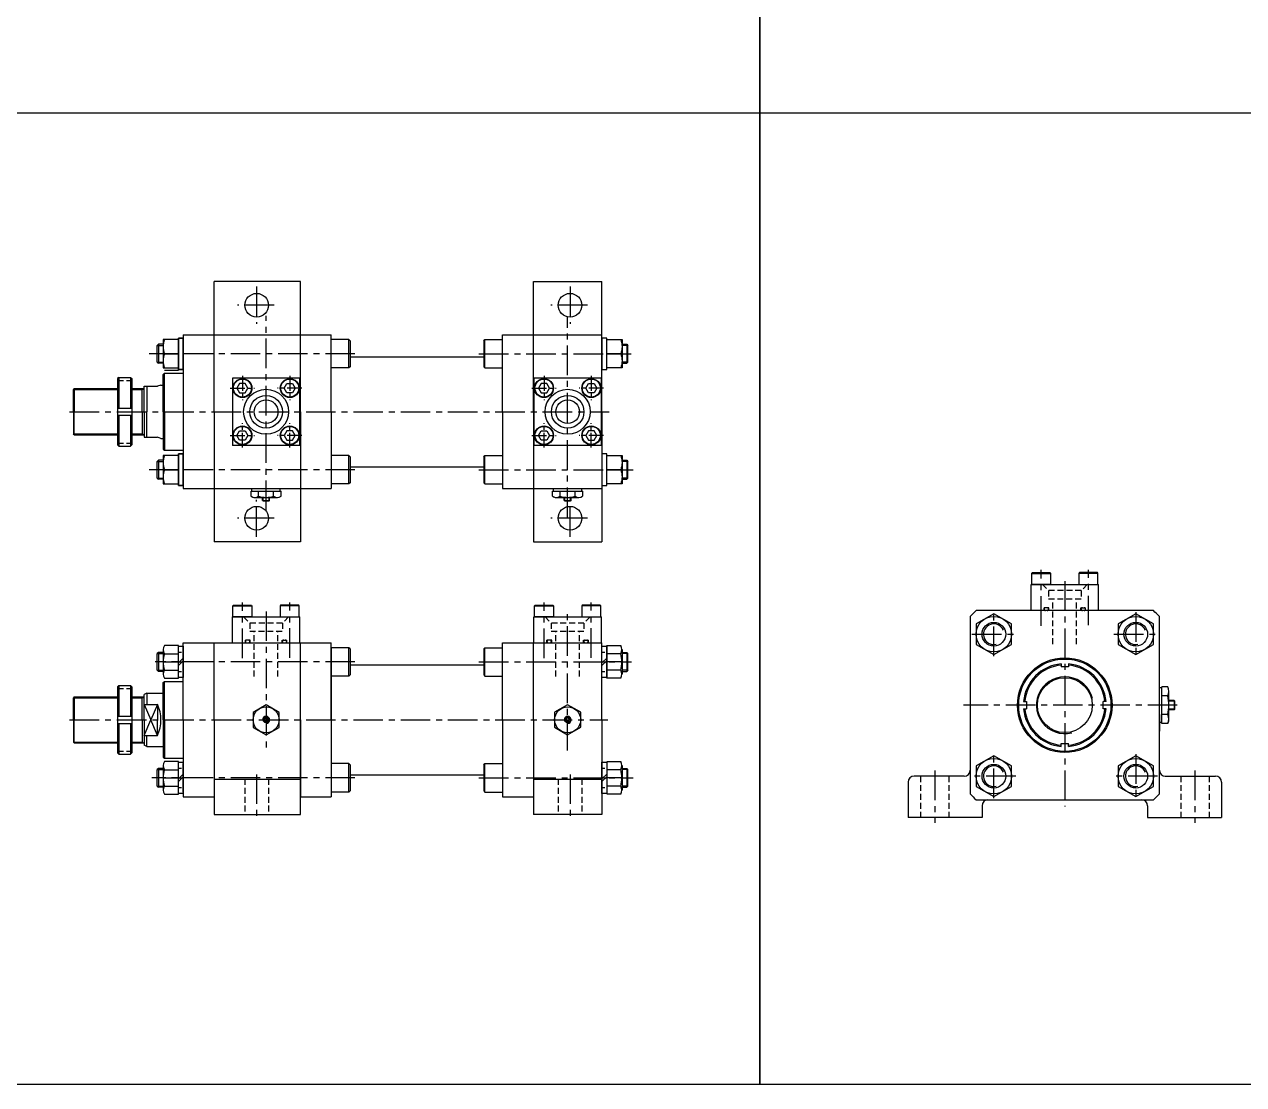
# Model space of a CAD drawing. Extents: x -819 to 10154, y 0 to 4840.
# Drawn here: x 2981 to 4012, y 3048 to 3944 of the extents above; entities that cross this region are included whole.
import ezdxf

# ---------------------------------------------------------------- set-up
doc = ezdxf.new("R2010")
doc.units = 0
doc.header["$LTSCALE"] = 10
doc.header["$MEASUREMENT"] = 0
for name, pattern in [('CENTER', [2, 1.25, -0.25, 0.25, -0.25]), ('CENTERX2', [4, 2.5, -0.5, 0.5, -0.5]), ('HIDDEN', [0.375, 0.25, -0.125]), ('HIDDENX2', [0.75, 0.5, -0.25])]:
    doc.linetypes.add(name, pattern=pattern)
doc.layers.get('0').update_dxf_attribs({"linetype": 'CONTINUOUS'})
doc.layers.get('DEFPOINTS').update_dxf_attribs({"linetype": 'CONTINUOUS'})
for name, color, linetype in [('CEN', 1, 'CENTERX2'), ('CENTER', 1, 'CENTER'), ('DIM', 2, 'CONTINUOUS'), ('HID', 2, 'HIDDENX2'), ('HIDDEN', 2, 'HIDDEN'), ('ML', 7, 'CONTINUOUS')]:
    doc.layers.add(name, color=color, linetype=linetype)

msp = doc.modelspace()

# ---------------------------------------------------------------- linework, layer by layer
for p, q in [((3602.8, 3047.7), (3602.8, 4839.7)), ((3602.8, 4689.7), (3602.8, 3047.7)), ((6210.3, 3868.7), (0, 3868.7)), ((3182.3, 3541.5), (3182.3, 3544)), ((3182.3, 3541.5), (3182.8, 3541)), ((3182.3, 3541.5), (3188.3, 3541.5)), ((3182.8, 3541), (3187.8, 3541)), ((3188.3, 3541.5), (3187.8, 3541)), ((3188.3, 3541.5), (3188.3, 3544)), ((3437.3, 3541.5), (3437.3, 3544)), ((3437.3, 3541.5), (3437.8, 3541)), ((3437.3, 3541.5), (3443.3, 3541.5)), ((3437.8, 3541), (3442.8, 3541)), ((3443.3, 3541.5), (3442.8, 3541)), ((3443.3, 3541.5), (3443.3, 3544)), ((6210.3, 3047.7), (0, 3047.7))]:
    msp.add_line(p, q)
at = {"color": 7, "linetype": 'Continuous'}
for p, q in [((3172.6, 3545), (3172.6, 3549.4)), ((3172.6, 3549.4), (3185.3, 3549.4)), ((3173.3, 3551.4), (3197.3, 3551.4)), ((3173.3, 3549.4), (3173.3, 3551.4)), ((3178.9, 3545), (3178.9, 3549.4)), ((3185.3, 3551.4), (3192.8, 3551.4)), ((3185.3, 3549.4), (3198, 3549.4)), ((3191.6, 3545), (3191.6, 3549.4)), ((3197.3, 3549.4), (3197.3, 3551.4)), ((3198, 3545), (3198, 3549.4)), ((3427.6, 3545), (3427.6, 3549.4)), ((3427.6, 3549.4), (3440.3, 3549.4)), ((3428.3, 3551.4), (3452.3, 3551.4)), ((3428.3, 3549.4), (3428.3, 3551.4)), ((3433.9, 3545), (3433.9, 3549.4)), ((3440.3, 3551.4), (3447.8, 3551.4)), ((3440.3, 3549.4), (3453, 3549.4)), ((3446.6, 3545), (3446.6, 3549.4)), ((3452.3, 3549.4), (3452.3, 3551.4)), ((3453, 3545), (3453, 3549.4)), ((3175.7, 3544), (3194.8, 3544)), ((3430.7, 3544), (3449.8, 3544)), ((3940.7, 3353.8), (3940.7, 3383)), ((3942.7, 3383), (3940.7, 3383)), ((3947.7, 3384), (3942.7, 3384)), ((3942.7, 3359.2), (3942.7, 3384)), ((3947.7, 3376.2), (3942.7, 3376.2)), ((3948.7, 3356), (3948.7, 3380.8)), ((3953.2, 3372.4), (3948.7, 3372.4)), ((3953.2, 3372.4), (3953.7, 3371.9)), ((3953.2, 3372.4), (3953.2, 3364.4)), ((3953.7, 3364.9), (3953.7, 3371.9)), ((3948.5, 3364.4), (3948.4, 3364.4)), ((3953.2, 3364.4), (3948.7, 3364.4)), ((3953.2, 3364.4), (3953.7, 3364.9)), ((3942.7, 3353.8), (3940.7, 3353.8)), ((3947.7, 3360.6), (3942.7, 3360.6)), ((3942.7, 3352.8), (3942.7, 3359.2)), ((3947.7, 3352.8), (3942.7, 3352.8))]:
    msp.add_line(p, q, dxfattribs=at)
for points in [[(3174.3, 3349.6), (3185.3, 3343.3), (3196.3, 3349.6), (3196.3, 3362.3), (3185.3, 3368.7), (3174.3, 3362.3)], [(3429.3, 3349.7), (3440.3, 3343.3), (3451.3, 3349.7), (3451.3, 3362.4), (3440.3, 3368.7), (3429.3, 3362.4)], [(3184.4, 3357.5), (3183.5, 3356), (3184.4, 3354.5), (3186.1, 3354.5), (3187, 3356), (3186.1, 3357.5)], [(3439.4, 3357.5), (3438.5, 3356), (3439.4, 3354.5), (3441.1, 3354.5), (3442, 3356), (3441.1, 3357.5)]]:
    msp.add_lwpolyline(points, close=True, dxfattribs=at)
for centre, radius in [((3185.3, 3356), 11), ((3440.3, 3356), 11), ((3185.3, 3356), 2.5), ((3440.3, 3356), 2.5)]:
    msp.add_circle(centre, radius, dxfattribs=at)
for centre, radius, start, end in [((3175.7, 3549.6), 5.62, 235.6158, 270), ((3175.7, 3549.6), 5.62, 235.6158, 304.3842), ((3185.3, 3565), 21, 252.412, 270), ((3185.3, 3565), 21, 270, 287.588), ((3194.8, 3549.6), 5.62, 235.6158, 304.3842), ((3430.7, 3549.6), 5.62, 235.6158, 270), ((3430.7, 3549.6), 5.62, 235.6158, 304.3842), ((3440.3, 3565), 21, 252.412, 270), ((3440.3, 3565), 21, 270, 287.588), ((3449.8, 3549.6), 5.62, 235.6158, 304.3842), ((3940.5, 3380.1), 8.22, 331.7006, 28.2994), ((3917.4, 3368.4), 31.3, 359.9859, 14.3828), ((3917.4, 3368.4), 31.3, 345.6172, 0.0141), ((3940.5, 3356.7), 8.22, 331.7006, 28.2994), ((3943.1, 3356), 5.62, 325.6158, 0)]:
    msp.add_arc(centre, radius, start, end, dxfattribs=at)
at = {"layer": 'CEN'}
for p, q in [((3177.3, 3722.2), (3177.3, 3690.8)), ((3177.3, 3722.2), (3177.3, 3690.8)), ((3442.3, 3722.2), (3442.3, 3690.8)), ((3192.2, 3706.4), (3161.1, 3706.4)), ((3192.2, 3706.4), (3161.1, 3706.4)), ((3457.2, 3706.4), (3426.1, 3706.4)), ((3185.3, 3533.2), (3185.3, 3697.4)), ((3440.3, 3527.4), (3440.3, 3696.8)), ((3260.4, 3665.4), (3086.3, 3665.4)), ((3365.3, 3665.4), (3493.9, 3665.4)), ((3365.3, 3665.4), (3493.9, 3665.4)), ((3019.1, 3616.4), (3475.3, 3616.4)), ((3440.3, 3616.4), (3440.3, 3616.5)), ((3440.3, 3616.4), (3440.3, 3616.3)), ((3260.4, 3567.4), (3086.3, 3567.4)), ((3365.3, 3567.4), (3495.8, 3567.4)), ((3177.3, 3510.6), (3177.3, 3542)), ((3442.3, 3510.6), (3442.3, 3542)), ((3192.2, 3526.4), (3161.1, 3526.4)), ((3457.2, 3526.4), (3426.1, 3526.4)), ((3840.7, 3435.6), (3840.7, 3482.7)), ((3880.7, 3435.9), (3880.7, 3482.7)), ((3860.7, 3473.3), (3860.7, 3282.8)), ((3165.3, 3408.2), (3165.3, 3455.2)), ((3205.3, 3408.4), (3205.3, 3455.2)), ((3420.3, 3408.2), (3420.3, 3455.2)), ((3460.3, 3408.4), (3460.3, 3455.2)), ((3185.3, 3447.7), (3185.3, 3327.9)), ((3440.3, 3330.2), (3440.3, 3446.3)), ((3800.7, 3409.9), (3800.7, 3446.9)), ((3920.7, 3446.9), (3920.7, 3409.9)), ((3782.2, 3428.4), (3819.2, 3428.4)), ((3902.2, 3428.4), (3939.2, 3428.4)), ((3260.4, 3405), (3091.4, 3405)), ((3365.3, 3405), (3494.3, 3405)), ((3955.8, 3368.4), (3775.1, 3368.4)), ((3019.1, 3356), (3474.4, 3356)), ((3440.3, 3356), (3440.3, 3356.1)), ((3440.3, 3356), (3440.3, 3355.9)), ((3800.7, 3289.9), (3800.7, 3326.9)), ((3920.7, 3326.9), (3920.7, 3289.9)), ((3177.3, 3309.9), (3177.3, 3271.5)), ((3442.3, 3309.9), (3442.3, 3271.5)), ((3750.7, 3313.1), (3750.7, 3269)), ((3970.7, 3313.1), (3970.7, 3269)), ((3260.4, 3307), (3088.7, 3307)), ((3365.3, 3307), (3495.8, 3307)), ((3819.2, 3308.4), (3782.2, 3308.4)), ((3939.2, 3308.4), (3902.2, 3308.4))]:
    msp.add_line(p, q, dxfattribs=at)
at = {"layer": 'CENTER'}
for p, q in [((3098.2, 3665.4), (3111.3, 3665.4)), ((3486.3, 3665.4), (3473.2, 3665.4)), ((3165.3, 3646.7), (3165.3, 3626.1)), ((3205.3, 3646.7), (3205.3, 3626.1)), ((3420.3, 3646.7), (3420.3, 3626.1)), ((3460.3, 3646.7), (3460.3, 3626.1)), ((3154.9, 3636.4), (3175.6, 3636.4)), ((3215.6, 3636.4), (3194.9, 3636.4)), ((3409.9, 3636.4), (3430.6, 3636.4)), ((3470.6, 3636.4), (3449.9, 3636.4)), ((3165.3, 3586.1), (3165.3, 3606.7)), ((3205.3, 3586.1), (3205.3, 3606.7)), ((3420.3, 3586.1), (3420.3, 3606.7)), ((3460.3, 3586.1), (3460.3, 3606.7)), ((3154.9, 3596.4), (3175.6, 3596.4)), ((3215.6, 3596.4), (3194.9, 3596.4)), ((3409.9, 3596.4), (3430.6, 3596.4)), ((3470.6, 3596.4), (3449.9, 3596.4)), ((3098.2, 3567.4), (3111.3, 3567.4)), ((3486.3, 3567.4), (3473.2, 3567.4)), ((3098.2, 3405), (3111.3, 3405)), ((3111.2, 3405), (3115.3, 3405)), ((3469.2, 3405), (3473.3, 3405)), ((3486.3, 3405), (3473.2, 3405)), ((3098.2, 3307), (3111.3, 3307)), ((3111.2, 3307), (3115.3, 3307)), ((3469.2, 3307), (3473.3, 3307)), ((3486.3, 3307), (3473.2, 3307))]:
    msp.add_line(p, q, dxfattribs=at)
at = {"layer": 'DEFPOINTS', "color": 0, "linetype": 'ByBlock'}
for p in [(3098.4, 3396), (3082.3, 3334.5), (3098.4, 3316)]:
    msp.add_point(p, dxfattribs=at)
at = {"layer": 'DIM'}
for p, q in [((3182.8, 3541), (3182.8, 3544)), ((3187.8, 3541), (3187.8, 3544)), ((3437.8, 3541), (3437.8, 3544)), ((3442.8, 3541), (3442.8, 3544))]:
    msp.add_line(p, q, dxfattribs=at)
at = {"layer": 'HID'}
for p, q in [((3059.7, 3642.9), (3071.7, 3642.9)), ((3059.7, 3589.9), (3071.7, 3589.9)), ((3841.7, 3470.4), (3846.9, 3465.3)), ((3874.6, 3465.3), (3846.9, 3465.3)), ((3846.9, 3465.3), (3846.9, 3458.4)), ((3879.7, 3470.4), (3874.6, 3465.3)), ((3874.6, 3465.3), (3874.6, 3458.4)), ((3846.9, 3458.4), (3874.6, 3458.4)), ((3850.7, 3420.1), (3850.7, 3458.4)), ((3870.7, 3420.1), (3870.7, 3458.4)), ((3843.2, 3448.4), (3843.2, 3450.8)), ((3847.2, 3450.8), (3843.2, 3450.8)), ((3847.2, 3448.4), (3847.2, 3450.8)), ((3874.2, 3448.4), (3874.2, 3450.8)), ((3874.2, 3450.8), (3878.2, 3450.8)), ((3878.2, 3448.4), (3878.2, 3450.8)), ((3166.3, 3443), (3171.4, 3437.8)), ((3199.1, 3437.8), (3171.4, 3437.8)), ((3171.4, 3437.8), (3171.4, 3431)), ((3204.3, 3443), (3199.1, 3437.8)), ((3199.1, 3437.8), (3199.1, 3431)), ((3421.3, 3443), (3426.4, 3437.8)), ((3454.1, 3437.8), (3426.4, 3437.8)), ((3426.4, 3437.8), (3426.4, 3431)), ((3459.3, 3443), (3454.1, 3437.8)), ((3454.1, 3437.8), (3454.1, 3431)), ((3171.8, 3423.4), (3167.8, 3423.4)), ((3167.8, 3421), (3167.8, 3423.4)), ((3171.4, 3431), (3199.1, 3431)), ((3171.8, 3421), (3171.8, 3423.4)), ((3175.3, 3392.6), (3175.3, 3431)), ((3195.3, 3392.6), (3195.3, 3431)), ((3198.8, 3421), (3198.8, 3423.4)), ((3198.8, 3423.4), (3202.8, 3423.4)), ((3202.8, 3421), (3202.8, 3423.4)), ((3426.8, 3423.4), (3422.8, 3423.4)), ((3422.8, 3421), (3422.8, 3423.4)), ((3426.4, 3431), (3454.1, 3431)), ((3426.8, 3421), (3426.8, 3423.4)), ((3430.3, 3392.6), (3430.3, 3431)), ((3450.3, 3392.6), (3450.3, 3431)), ((3453.8, 3423.4), (3457.8, 3423.4)), ((3453.8, 3421), (3453.8, 3423.4)), ((3457.8, 3421), (3457.8, 3423.4)), ((3059.7, 3382.5), (3071.7, 3382.5)), ((3059.7, 3329.5), (3071.7, 3329.5)), ((3167.3, 3306), (3167.3, 3276)), ((3187.3, 3306), (3187.3, 3276)), ((3432.3, 3306), (3432.3, 3276)), ((3452.3, 3306), (3452.3, 3276)), ((3738.7, 3308.4), (3738.7, 3273.4)), ((3762.7, 3308.4), (3762.7, 3273.4)), ((3958.7, 3308.4), (3958.7, 3273.4)), ((3982.7, 3308.4), (3982.7, 3273.4))]:
    msp.add_line(p, q, dxfattribs=at)
for centre, start, end in [((3844.4, 3449.6), 90, 270), ((3845.8, 3449.6), 270, 90), ((3875.6, 3449.6), 90, 270), ((3877, 3449.6), 270, 90), ((3169, 3422.2), 90, 270), ((3170.3, 3422.2), 270, 90), ((3200.2, 3422.2), 90, 270), ((3201.5, 3422.2), 270, 90), ((3424, 3422.2), 90, 270), ((3425.3, 3422.2), 270, 90), ((3455.2, 3422.2), 90, 270), ((3456.5, 3422.2), 270, 90)]:
    msp.add_arc(centre, 1.2, start, end, dxfattribs=at)
at = {"layer": 'HIDDEN'}
for p, q in [((3111.3, 3413.1), (3115.3, 3413.1)), ((3469.3, 3413.1), (3473.3, 3413.1)), ((3111.3, 3396.9), (3115.3, 3396.9)), ((3469.3, 3396.9), (3473.3, 3396.9)), ((3111.3, 3315.1), (3115.3, 3315.1)), ((3469.3, 3315.1), (3473.3, 3315.1)), ((3111.3, 3298.9), (3115.3, 3298.9)), ((3469.3, 3298.9), (3473.3, 3298.9))]:
    msp.add_line(p, q, dxfattribs=at)
at = {"layer": 'ML'}
for p, q in [((3141.3, 3616.4), (3141.3, 3726.4)), ((3214.3, 3726.4), (3141.3, 3726.4)), ((3141.3, 3616.4), (3141.3, 3726.4)), ((3214.3, 3726.4), (3141.3, 3726.4)), ((3214.3, 3616.4), (3214.3, 3726.4)), ((3214.3, 3616.4), (3214.3, 3726.4)), ((3411.3, 3681.4), (3411.3, 3726.4)), ((3411.3, 3726.4), (3469.3, 3726.4)), ((3469.3, 3652.1), (3469.3, 3726.4)), ((3115.3, 3681.4), (3240.3, 3681.4)), ((3115.3, 3681.4), (3115.3, 3551.4)), ((3115.3, 3681.4), (3240.3, 3681.4)), ((3141.3, 3616.4), (3141.3, 3681.4)), ((3214.3, 3616.4), (3214.3, 3681.4)), ((3240.3, 3616.4), (3240.3, 3681.4)), ((3385.3, 3616.4), (3385.3, 3681.4)), ((3385.3, 3681.4), (3469.3, 3681.4)), ((3411.3, 3616.4), (3411.3, 3681.4)), ((3469.3, 3616.4), (3469.3, 3681.4)), ((3094.3, 3673.4), (3093.3, 3672.4)), ((3093.3, 3658.4), (3093.3, 3672.4)), ((3094.3, 3673.4), (3094.3, 3657.4)), ((3098.3, 3673.4), (3094.3, 3673.4)), ((3115.3, 3678.7), (3111.3, 3678.7)), ((3111.3, 3678.7), (3111.3, 3652.1)), ((3111.3, 3678.7), (3115.3, 3678.7)), ((3111.3, 3652.1), (3111.3, 3678.7)), ((3115.3, 3652.1), (3115.3, 3678.7)), ((3115.3, 3678.7), (3115.3, 3652.1)), ((3255.3, 3677.4), (3240.3, 3677.4)), ((3255.3, 3653.4), (3255.3, 3677.4)), ((3256.3, 3676.4), (3255.3, 3677.4)), ((3256.3, 3676.4), (3256.3, 3654.4)), ((3369.3, 3676.4), (3370.3, 3677.4)), ((3369.3, 3676.4), (3369.3, 3654.4)), ((3370.3, 3677.4), (3385.3, 3677.4)), ((3370.3, 3653.4), (3370.3, 3677.4)), ((3473.3, 3678.7), (3469.3, 3678.7)), ((3469.3, 3678.7), (3469.3, 3652.1)), ((3473.3, 3652.1), (3473.3, 3678.7)), ((3486.3, 3673.4), (3490.3, 3673.4)), ((3490.3, 3673.4), (3491.3, 3672.4)), ((3490.3, 3673.4), (3490.3, 3657.4)), ((3491.3, 3658.4), (3491.3, 3672.4)), ((3111.3, 3665.4), (3099.3, 3665.4)), ((3256.3, 3662.9), (3369.3, 3662.9)), ((3473.3, 3665.4), (3485.2, 3665.4)), ((3093.3, 3658.4), (3094.3, 3657.4)), ((3098.3, 3657.4), (3094.3, 3657.4)), ((3099.3, 3651.5), (3111.3, 3651.5)), ((3111.3, 3652.1), (3115.3, 3652.1)), ((3115.3, 3652.1), (3111.3, 3652.1)), ((3255.3, 3653.4), (3240.3, 3653.4)), ((3256.3, 3654.4), (3255.3, 3653.4)), ((3369.3, 3654.4), (3370.3, 3653.4)), ((3370.3, 3653.4), (3385.3, 3653.4)), ((3469.3, 3652.1), (3473.3, 3652.1)), ((3486.3, 3657.4), (3490.3, 3657.4)), ((3491.3, 3658.4), (3490.3, 3657.4)), ((3060.7, 3645.4), (3059.7, 3644.4)), ((3059.7, 3644.4), (3059.7, 3588.4)), ((3060.7, 3645.4), (3070.7, 3645.4)), ((3060.7, 3645.4), (3060.7, 3619.4)), ((3070.7, 3645.4), (3071.7, 3644.4)), ((3070.7, 3645.4), (3070.7, 3619.4)), ((3071.7, 3644.4), (3071.7, 3588.4)), ((3098.3, 3647.9), (3099.3, 3648.9)), ((3098.3, 3616.4), (3098.3, 3647.9)), ((3099.3, 3616.4), (3099.3, 3648.9)), ((3099.3, 3648.9), (3115.3, 3648.9)), ((3213.8, 3644.9), (3156.8, 3644.9)), ((3156.8, 3644.9), (3156.8, 3587.9)), ((3213.8, 3587.9), (3213.8, 3644.9)), ((3411.8, 3644.9), (3411.8, 3587.9)), ((3468.8, 3644.9), (3411.8, 3644.9)), ((3468.8, 3587.9), (3468.8, 3644.9)), ((3023, 3635.9), (3022.3, 3635.1)), ((3022.3, 3616.4), (3022.3, 3635.1)), ((3023, 3635.9), (3023, 3616.4)), ((3023, 3635.9), (3059.7, 3635.9)), ((3071.7, 3635.9), (3082.3, 3635.9)), ((3080.6, 3616.4), (3080.6, 3635.9)), ((3082.3, 3616.4), (3082.3, 3637.9)), ((3082.3, 3637.9), (3093.4, 3637.9)), ((3084.3, 3637.9), (3084.3, 3616.4)), ((3096.4, 3638.9), (3093.4, 3637.9)), ((3096.4, 3638.9), (3098.3, 3638.9)), ((3059.7, 3619.4), (3071.7, 3619.4)), ((3022.3, 3616.4), (3022.3, 3597.6)), ((3023, 3596.9), (3023, 3616.4)), ((3059.7, 3613.4), (3071.7, 3613.4)), ((3060.7, 3613.4), (3060.7, 3587.4)), ((3070.7, 3613.4), (3070.7, 3587.4)), ((3080.6, 3616.4), (3080.6, 3596.9)), ((3082.3, 3616.4), (3082.3, 3594.9)), ((3084.3, 3594.9), (3084.3, 3616.4)), ((3098.3, 3616.4), (3098.3, 3584.9)), ((3099.3, 3616.4), (3099.3, 3583.9)), ((3141.3, 3616.4), (3141.3, 3551.4)), ((3141.3, 3616.4), (3141.3, 3506.4)), ((3214.3, 3616.4), (3214.3, 3551.4)), ((3214.3, 3616.4), (3214.3, 3506.4)), ((3240.3, 3616.4), (3240.3, 3551.4)), ((3385.3, 3616.4), (3385.3, 3551.4)), ((3411.3, 3616.4), (3411.3, 3551.4)), ((3469.3, 3616.4), (3469.3, 3551.4)), ((3023, 3596.9), (3022.3, 3597.6)), ((3023, 3596.9), (3059.7, 3596.9)), ((3060.7, 3587.4), (3059.7, 3588.4)), ((3070.7, 3587.4), (3071.7, 3588.4)), ((3071.7, 3596.9), (3082.3, 3596.9)), ((3082.3, 3594.9), (3093.4, 3594.9)), ((3096.4, 3593.9), (3093.4, 3594.9)), ((3096.4, 3593.9), (3098.3, 3593.9)), ((3096.4, 3593.9), (3098.3, 3593.9)), ((3060.7, 3587.4), (3070.7, 3587.4)), ((3098.3, 3584.9), (3099.3, 3583.9)), ((3099.3, 3583.9), (3115.3, 3583.9)), ((3115.3, 3580.7), (3111.3, 3580.7)), ((3111.3, 3580.7), (3111.3, 3554.1)), ((3111.3, 3580.7), (3115.3, 3580.7)), ((3111.3, 3554.1), (3111.3, 3580.7)), ((3115.3, 3554.1), (3115.3, 3580.7)), ((3115.3, 3580.7), (3115.3, 3554.1)), ((3213.8, 3587.9), (3156.8, 3587.9)), ((3255.3, 3579.4), (3240.3, 3579.4)), ((3255.3, 3555.4), (3255.3, 3579.4)), ((3256.3, 3578.4), (3255.3, 3579.4)), ((3256.3, 3578.4), (3256.3, 3556.4)), ((3369.3, 3578.4), (3370.3, 3579.4)), ((3369.3, 3578.4), (3369.3, 3556.4)), ((3370.3, 3579.4), (3385.3, 3579.4)), ((3370.3, 3555.4), (3370.3, 3579.4)), ((3468.8, 3587.9), (3411.8, 3587.9)), ((3473.3, 3580.7), (3469.3, 3580.7)), ((3469.3, 3580.7), (3469.3, 3554.1)), ((3469.3, 3580.7), (3469.3, 3506.4)), ((3473.3, 3554.1), (3473.3, 3580.7)), ((3094.3, 3575.4), (3093.3, 3574.4)), ((3093.3, 3560.4), (3093.3, 3574.4)), ((3094.3, 3575.4), (3094.3, 3559.4)), ((3098.3, 3575.4), (3094.3, 3575.4)), ((3111.3, 3567.4), (3099.3, 3567.4)), ((3256.3, 3569.9), (3369.3, 3569.9)), ((3473.3, 3567.4), (3485.2, 3567.4)), ((3486.3, 3575.4), (3490.3, 3575.4)), ((3490.3, 3575.4), (3490.3, 3559.4)), ((3490.3, 3575.4), (3491.3, 3574.4)), ((3491.3, 3560.4), (3491.3, 3574.4)), ((3093.3, 3560.4), (3094.3, 3559.4)), ((3098.3, 3559.4), (3094.3, 3559.4)), ((3486.3, 3559.4), (3490.3, 3559.4)), ((3491.3, 3560.4), (3490.3, 3559.4)), ((3111.3, 3554.1), (3115.3, 3554.1)), ((3115.3, 3554.1), (3111.3, 3554.1)), ((3115.3, 3551.4), (3240.3, 3551.4)), ((3115.3, 3551.4), (3240.3, 3551.4)), ((3255.3, 3555.4), (3240.3, 3555.4)), ((3256.3, 3556.4), (3255.3, 3555.4)), ((3369.3, 3556.4), (3370.3, 3555.4)), ((3370.3, 3555.4), (3385.3, 3555.4)), ((3385.3, 3551.4), (3469.3, 3551.4)), ((3411.3, 3551.4), (3411.3, 3506.4)), ((3469.3, 3554.1), (3473.3, 3554.1)), ((3214.3, 3506.4), (3141.3, 3506.4)), ((3411.3, 3506.4), (3469.3, 3506.4)), ((3832.7, 3479.8), (3833.1, 3480.4)), ((3832.7, 3479.8), (3848.7, 3479.8)), ((3832.7, 3470.4), (3832.7, 3479.8)), ((3833.1, 3480.4), (3848.4, 3480.4)), ((3848.4, 3480.4), (3848.7, 3479.8)), ((3848.7, 3479.8), (3848.7, 3470.4)), ((3873.1, 3480.4), (3872.7, 3479.8)), ((3888.7, 3479.8), (3872.7, 3479.8)), ((3872.7, 3479.8), (3872.7, 3470.4)), ((3888.4, 3480.4), (3873.1, 3480.4)), ((3888.7, 3479.8), (3888.4, 3480.4)), ((3888.7, 3470.4), (3888.7, 3479.8)), ((3832.2, 3470.4), (3889.2, 3470.4)), ((3832.2, 3448.4), (3832.2, 3470.4)), ((3848.7, 3470.4), (3832.7, 3470.4)), ((3889.2, 3448.4), (3889.2, 3470.4)), ((3157.3, 3452.4), (3157.6, 3453)), ((3157.3, 3443), (3157.3, 3452.4)), ((3157.3, 3452.4), (3173.3, 3452.4)), ((3157.6, 3453), (3172.9, 3453)), ((3172.9, 3453), (3173.3, 3452.4)), ((3173.3, 3452.4), (3173.3, 3443)), ((3197.6, 3453), (3197.3, 3452.4)), ((3213.3, 3452.4), (3197.3, 3452.4)), ((3197.3, 3452.4), (3197.3, 3443)), ((3212.9, 3453), (3197.6, 3453)), ((3213.3, 3452.4), (3212.9, 3453)), ((3213.3, 3443), (3213.3, 3452.4)), ((3412.3, 3452.4), (3412.6, 3453)), ((3412.3, 3452.4), (3428.3, 3452.4)), ((3412.3, 3443), (3412.3, 3452.4)), ((3412.6, 3453), (3427.9, 3453)), ((3427.9, 3453), (3428.3, 3452.4)), ((3428.3, 3452.4), (3428.3, 3443)), ((3452.6, 3453), (3452.3, 3452.4)), ((3468.3, 3452.4), (3452.3, 3452.4)), ((3452.3, 3452.4), (3452.3, 3443)), ((3467.9, 3453), (3452.6, 3453)), ((3468.3, 3452.4), (3467.9, 3453)), ((3468.3, 3443), (3468.3, 3452.4)), ((3935.7, 3448.4), (3785.7, 3448.4)), ((3156.8, 3443), (3213.8, 3443)), ((3156.8, 3421), (3156.8, 3443)), ((3173.3, 3443), (3157.3, 3443)), ((3213.8, 3421), (3213.8, 3443)), ((3411.8, 3443), (3468.8, 3443)), ((3411.8, 3421), (3411.8, 3443)), ((3428.3, 3443), (3412.3, 3443)), ((3468.8, 3421), (3468.8, 3443)), ((3780.7, 3443.4), (3780.7, 3293.4)), ((3940.7, 3293.4), (3940.7, 3443.4)), ((3094.3, 3413), (3093.3, 3412)), ((3094.3, 3413), (3094.3, 3397)), ((3098.3, 3413), (3094.3, 3413)), ((3098.3, 3415.4), (3098.3, 3394.6)), ((3111.3, 3418.8), (3099.3, 3418.8)), ((3111.3, 3391.1), (3111.3, 3418.8)), ((3115.3, 3356), (3115.3, 3421)), ((3115.3, 3421), (3240.3, 3421)), ((3115.3, 3393), (3115.3, 3417)), ((3141.3, 3356), (3141.3, 3421)), ((3214.3, 3356), (3214.3, 3421)), ((3214.3, 3276), (3214.3, 3421)), ((3240.3, 3356), (3240.3, 3421)), ((3255.3, 3417), (3240.3, 3417)), ((3240.3, 3417), (3240.3, 3295)), ((3255.3, 3393), (3255.3, 3417)), ((3256.3, 3416), (3255.3, 3417)), ((3256.3, 3416), (3256.3, 3394)), ((3369.3, 3416), (3370.3, 3417)), ((3369.3, 3416), (3369.3, 3394)), ((3370.3, 3417), (3385.3, 3417)), ((3370.3, 3393), (3370.3, 3417)), ((3385.3, 3356), (3385.3, 3421)), ((3385.3, 3421), (3469.3, 3421)), ((3411.3, 3356), (3411.3, 3421)), ((3469.3, 3356), (3469.3, 3421)), ((3473.3, 3418.8), (3485.2, 3418.8)), ((3473.3, 3391.1), (3473.3, 3418.8)), ((3486.3, 3415.4), (3486.3, 3394.6)), ((3486.3, 3413), (3490.3, 3413)), ((3490.3, 3413), (3491.3, 3412)), ((3490.3, 3413), (3490.3, 3397)), ((3093.3, 3398), (3093.3, 3412)), ((3099.3, 3411.9), (3111.3, 3411.9)), ((3111.3, 3404.1), (3115.3, 3408.1)), ((3111.3, 3401.8), (3115.3, 3405.8)), ((3256.3, 3402.5), (3369.3, 3402.5)), ((3469.3, 3404.1), (3473.3, 3408.1)), ((3469.3, 3401.8), (3473.3, 3405.8)), ((3485.2, 3411.9), (3473.3, 3411.9)), ((3491.3, 3398), (3491.3, 3412)), ((3857.7, 3403.3), (3857.7, 3400.9)), ((3863.7, 3403.3), (3863.7, 3400.9)), ((3093.3, 3398), (3094.3, 3397)), ((3098.3, 3397), (3094.3, 3397)), ((3099.3, 3398.1), (3111.3, 3398.1)), ((3255.3, 3393), (3240.3, 3393)), ((3256.3, 3394), (3255.3, 3393)), ((3369.3, 3394), (3370.3, 3393)), ((3370.3, 3393), (3385.3, 3393)), ((3485.2, 3398.1), (3473.3, 3398.1)), ((3486.3, 3397), (3490.3, 3397)), ((3491.3, 3398), (3490.3, 3397)), ((3863.7, 3400.9), (3857.7, 3400.9)), ((3060.7, 3385), (3059.7, 3384)), ((3059.7, 3384), (3059.7, 3328)), ((3060.7, 3385), (3070.7, 3385)), ((3060.7, 3385), (3060.7, 3359)), ((3070.7, 3385), (3071.7, 3384)), ((3070.7, 3385), (3070.7, 3359)), ((3071.7, 3384), (3071.7, 3328)), ((3098.3, 3387.5), (3099.3, 3388.5)), ((3098.3, 3356), (3098.3, 3387.5)), ((3099.3, 3391.1), (3111.3, 3391.1)), ((3099.3, 3356), (3099.3, 3388.5)), ((3099.3, 3388.5), (3115.3, 3388.5)), ((3485.2, 3391.1), (3473.3, 3391.1)), ((3023, 3375.5), (3022.3, 3374.7)), ((3022.3, 3356), (3022.3, 3374.7)), ((3023, 3375.5), (3059.7, 3375.5)), ((3023, 3375.5), (3023, 3356)), ((3071.7, 3375.5), (3082.3, 3375.5)), ((3080.6, 3356), (3080.6, 3375.5)), ((3084.3, 3378.5), (3082.3, 3377.5)), ((3082.3, 3356), (3082.3, 3377.5)), ((3084.3, 3378.5), (3084.3, 3369.1)), ((3084.3, 3378.5), (3098.3, 3378.5)), ((3082.3, 3369.1), (3093.4, 3369.1)), ((3093.4, 3369.1), (3093.4, 3356)), ((3825.8, 3371.4), (3828.2, 3371.4)), ((3825.8, 3365.4), (3828.2, 3365.4)), ((3828.2, 3371.4), (3828.2, 3365.4)), ((3895.6, 3371.4), (3893.2, 3371.4)), ((3893.2, 3365.4), (3893.2, 3371.4)), ((3895.6, 3365.4), (3893.2, 3365.4)), ((3022.3, 3356), (3022.3, 3337.2)), ((3023, 3336.5), (3023, 3356)), ((3059.7, 3359), (3071.7, 3359)), ((3059.7, 3353), (3071.7, 3353)), ((3060.7, 3353), (3060.7, 3327)), ((3070.7, 3353), (3070.7, 3327)), ((3080.6, 3356), (3080.6, 3336.5)), ((3082.3, 3356), (3082.3, 3334.5)), ((3093.4, 3342.9), (3093.4, 3356)), ((3098.3, 3356), (3098.3, 3324.5)), ((3099.3, 3356), (3099.3, 3323.5)), ((3115.3, 3356), (3115.3, 3291)), ((3141.3, 3356), (3141.3, 3291)), ((3141.3, 3356), (3141.3, 3276)), ((3214.3, 3356), (3214.3, 3291)), ((3240.3, 3356), (3240.3, 3291)), ((3385.3, 3356), (3385.3, 3291)), ((3411.3, 3356), (3411.3, 3291)), ((3411.3, 3356), (3411.3, 3276)), ((3469.3, 3356), (3469.3, 3291)), ((3469.3, 3356), (3469.3, 3276)), ((3940.7, 3360.4), (3940.7, 3346.4)), ((3082.3, 3342.9), (3093.4, 3342.9)), ((3084.3, 3333.5), (3084.3, 3342.9)), ((3023, 3336.5), (3022.3, 3337.2)), ((3023, 3336.5), (3059.7, 3336.5)), ((3071.7, 3336.5), (3082.3, 3336.5)), ((3084.3, 3333.5), (3082.3, 3334.5)), ((3084.3, 3333.5), (3098.3, 3333.5)), ((3857.7, 3333.5), (3857.7, 3335.9)), ((3857.7, 3335.9), (3863.7, 3335.9)), ((3863.7, 3333.5), (3863.7, 3335.9)), ((3060.7, 3327), (3059.7, 3328)), ((3060.7, 3327), (3070.7, 3327)), ((3070.7, 3327), (3071.7, 3328)), ((3098.3, 3324.5), (3099.3, 3323.5)), ((3099.3, 3323.5), (3115.3, 3323.5)), ((3111.3, 3320.8), (3099.3, 3320.8)), ((3111.3, 3293.1), (3111.3, 3320.8)), ((3473.3, 3320.8), (3485.2, 3320.8)), ((3094.3, 3315), (3093.3, 3314)), ((3093.3, 3300), (3093.3, 3314)), ((3098.3, 3315), (3094.3, 3315)), ((3094.3, 3315), (3094.3, 3299)), ((3098.3, 3317.4), (3098.3, 3296.6)), ((3099.3, 3313.9), (3111.3, 3313.9)), ((3111.3, 3306.1), (3115.3, 3310.1)), ((3115.3, 3295), (3115.3, 3319)), ((3255.3, 3319), (3240.3, 3319)), ((3255.3, 3295), (3255.3, 3319)), ((3256.3, 3318), (3255.3, 3319)), ((3256.3, 3318), (3256.3, 3296)), ((3369.3, 3318), (3370.3, 3319)), ((3369.3, 3318), (3369.3, 3296)), ((3370.3, 3319), (3385.3, 3319)), ((3370.3, 3295), (3370.3, 3319)), ((3469.3, 3306.1), (3473.3, 3310.1)), ((3485.2, 3313.9), (3473.3, 3313.9)), ((3486.3, 3317.4), (3486.3, 3296.6)), ((3486.3, 3315), (3490.3, 3315)), ((3490.3, 3315), (3490.3, 3299)), ((3490.3, 3315), (3491.3, 3314)), ((3491.3, 3300), (3491.3, 3314)), ((3093.3, 3300), (3094.3, 3299)), ((3099.3, 3300.1), (3111.3, 3300.1)), ((3111.3, 3303.8), (3115.3, 3307.8)), ((3141.3, 3306), (3214.3, 3306)), ((3256.3, 3309.5), (3369.3, 3309.5)), ((3411.3, 3306), (3469.3, 3306)), ((3469.3, 3303.8), (3473.3, 3307.8)), ((3485.2, 3300.1), (3473.3, 3300.1)), ((3491.3, 3300), (3490.3, 3299)), ((3728.2, 3303.4), (3728.2, 3273.4)), ((3775.7, 3308.4), (3733.2, 3308.4)), ((3945.7, 3308.4), (3988.2, 3308.4)), ((3993.2, 3303.4), (3993.2, 3273.4)), ((3098.3, 3299), (3094.3, 3299)), ((3099.3, 3293.1), (3111.3, 3293.1)), ((3115.3, 3291), (3141.3, 3291)), ((3214.3, 3291), (3240.3, 3291)), ((3255.3, 3295), (3240.3, 3295)), ((3256.3, 3296), (3255.3, 3295)), ((3369.3, 3296), (3370.3, 3295)), ((3370.3, 3295), (3385.3, 3295)), ((3385.3, 3291), (3411.3, 3291)), ((3485.2, 3293.1), (3473.3, 3293.1)), ((3486.3, 3299), (3490.3, 3299)), ((3785.7, 3288.4), (3935.7, 3288.4)), ((3790.7, 3283.4), (3790.7, 3273.4)), ((3930.7, 3283.4), (3930.7, 3273.4)), ((3141.3, 3276), (3214.3, 3276)), ((3469.3, 3276), (3411.3, 3276)), ((3790.7, 3273.4), (3728.2, 3273.4)), ((3930.7, 3273.4), (3993.2, 3273.4))]:
    msp.add_line(p, q, dxfattribs=at)
at = {"layer": 'ML', "color": 2}
for p, q in [((3093.3, 3672.4), (3098.3, 3672.4)), ((3491.3, 3672.4), (3486.3, 3672.4)), ((3093.3, 3658.4), (3098.3, 3658.4)), ((3491.3, 3658.4), (3486.3, 3658.4)), ((3022.3, 3635.1), (3059.7, 3635.1)), ((3071.7, 3635.1), (3080.6, 3635.1)), ((3080.6, 3635.1), (3081.9, 3635.9)), ((3022.3, 3597.6), (3059.7, 3597.6)), ((3071.7, 3597.6), (3080.6, 3597.6)), ((3080.6, 3597.6), (3081.9, 3596.9)), ((3080.6, 3597.6), (3081.9, 3596.9)), ((3093.3, 3574.4), (3098.3, 3574.4)), ((3491.3, 3574.4), (3486.3, 3574.4)), ((3093.3, 3560.4), (3098.3, 3560.4)), ((3491.3, 3560.4), (3486.3, 3560.4)), ((3093.3, 3412), (3098.3, 3412)), ((3491.3, 3412), (3486.3, 3412)), ((3093.3, 3398), (3098.3, 3398)), ((3491.3, 3398), (3486.3, 3398)), ((3022.3, 3374.7), (3059.7, 3374.7)), ((3071.7, 3374.7), (3080.6, 3374.7)), ((3080.6, 3374.7), (3081.9, 3375.5)), ((3953.7, 3371.9), (3948.7, 3371.9)), ((3082.3, 3369.1), (3087.8, 3356)), ((3093.4, 3369.1), (3087.8, 3356)), ((3948.5, 3364.9), (3948.5, 3364.9)), ((3953.7, 3364.9), (3948.7, 3364.9)), ((3082.3, 3342.9), (3087.8, 3356)), ((3093.4, 3342.9), (3087.8, 3356)), ((3022.3, 3337.2), (3059.7, 3337.2)), ((3071.7, 3337.2), (3080.6, 3337.2)), ((3080.6, 3337.2), (3081.9, 3336.5)), ((3093.3, 3314), (3098.3, 3314)), ((3491.3, 3314), (3486.3, 3314)), ((3093.3, 3300), (3098.3, 3300)), ((3491.3, 3300), (3486.3, 3300))]:
    msp.add_line(p, q, dxfattribs=at)
at = {"layer": 'ML'}
for points in [[(3111.3, 3677.4), (3098.3, 3677.4), (3098.3, 3653.4), (3111.3, 3653.4)], [(3473.3, 3677.4), (3486.3, 3677.4), (3486.3, 3653.4), (3473.3, 3653.4)], [(3111.3, 3579.4), (3098.3, 3579.4), (3098.3, 3555.4), (3111.3, 3555.4)], [(3473.3, 3579.4), (3486.3, 3579.4), (3486.3, 3555.4), (3473.3, 3555.4)], [(3800.7, 3411.1), (3815.7, 3419.8), (3815.7, 3437.1), (3800.7, 3445.7), (3785.7, 3437.1), (3785.7, 3419.8)], [(3920.7, 3411.1), (3935.7, 3419.8), (3935.7, 3437.1), (3920.7, 3445.7), (3905.7, 3437.1), (3905.7, 3419.8)], [(3800.7, 3291.1), (3815.7, 3299.8), (3815.7, 3317.1), (3800.7, 3325.7), (3785.7, 3317.1), (3785.7, 3299.8)], [(3920.7, 3291.1), (3935.7, 3299.8), (3935.7, 3317.1), (3920.7, 3325.7), (3905.7, 3317.1), (3905.7, 3299.8)]]:
    msp.add_lwpolyline(points, close=True, dxfattribs=at)
for points in [[(3099.3, 3677.4, 0.178633), (3099.3, 3665.4, 0.178633), (3099.3, 3653.4)], [(3485.2, 3677.4, -0.178633), (3485.2, 3665.4, -0.178633), (3485.2, 3653.4)], [(3099.3, 3579.4, 0.178633), (3099.3, 3567.4, 0.178633), (3099.3, 3555.4)], [(3485.2, 3579.4, -0.178633), (3485.2, 3567.4, -0.178633), (3485.2, 3555.4)]]:
    msp.add_lwpolyline(points, format="xyb", dxfattribs=at)
for points in [[(3162.9, 3632.4), (3167.6, 3632.4), (3169.9, 3636.4), (3167.6, 3640.4), (3162.9, 3640.4), (3160.6, 3636.4), (3162.9, 3632.4)], [(3207.6, 3632.4), (3202.9, 3632.4), (3200.6, 3636.4), (3202.9, 3640.4), (3207.6, 3640.4), (3209.9, 3636.4), (3207.6, 3632.4)], [(3417.9, 3632.4), (3422.6, 3632.4), (3424.9, 3636.4), (3422.6, 3640.4), (3417.9, 3640.4), (3415.6, 3636.4), (3417.9, 3632.4)], [(3462.6, 3632.4), (3457.9, 3632.4), (3455.6, 3636.4), (3457.9, 3640.4), (3462.6, 3640.4), (3464.9, 3636.4), (3462.6, 3632.4)], [(3162.9, 3600.4), (3167.6, 3600.4), (3169.9, 3596.4), (3167.6, 3592.4), (3162.9, 3592.4), (3160.6, 3596.4), (3162.9, 3600.4)], [(3207.6, 3600.4), (3202.9, 3600.4), (3200.6, 3596.4), (3202.9, 3592.4), (3207.6, 3592.4), (3209.9, 3596.4), (3207.6, 3600.4)], [(3417.9, 3600.4), (3422.6, 3600.4), (3424.9, 3596.4), (3422.6, 3592.4), (3417.9, 3592.4), (3415.6, 3596.4), (3417.9, 3600.4)], [(3462.6, 3600.4), (3457.9, 3600.4), (3455.6, 3596.4), (3457.9, 3592.4), (3462.6, 3592.4), (3464.9, 3596.4), (3462.6, 3600.4)], [(3111.3, 3418.3), (3115.3, 3418.3), (3115.3, 3391.7), (3111.3, 3391.7), (3111.3, 3418.3)], [(3469.3, 3418.3), (3473.3, 3418.3), (3473.3, 3391.7), (3469.3, 3391.7), (3469.3, 3418.3)], [(3111.3, 3320.3), (3115.3, 3320.3), (3115.3, 3293.7), (3111.3, 3293.7), (3111.3, 3320.3)], [(3469.3, 3320.3), (3473.3, 3320.3), (3473.3, 3293.7), (3469.3, 3293.7), (3469.3, 3320.3)]]:
    msp.add_lwpolyline(points, dxfattribs=at)
for centre, radius in [((3177.3, 3706.4), 10), ((3177.3, 3706.4), 10), ((3442.3, 3706.4), 10), ((3165.3, 3636.4), 8), ((3165.3, 3636.4), 7.65), ((3205.3, 3636.4), 8), ((3205.3, 3636.4), 7.65), ((3420.3, 3636.4), 8), ((3420.3, 3636.4), 7.65), ((3460.3, 3636.4), 8), ((3460.3, 3636.4), 7.65), ((3185.3, 3616.4), 19), ((3185.3, 3616.4), 13.8), ((3440.3, 3616.4), 19), ((3440.3, 3616.4), 13.8), ((3185.3, 3616.4), 10), ((3440.3, 3616.4), 10), ((3165.3, 3596.4), 8), ((3165.3, 3596.4), 7.65), ((3205.3, 3596.4), 8), ((3205.3, 3596.4), 7.65), ((3420.3, 3596.4), 8), ((3420.3, 3596.4), 7.65), ((3460.3, 3596.4), 8), ((3460.3, 3596.4), 7.65), ((3177.3, 3526.4), 10), ((3442.3, 3526.4), 10), ((3800.7, 3428.4), 15), ((3800.7, 3428.4), 10), ((3920.7, 3428.4), 15), ((3920.7, 3428.4), 10), ((3860.7, 3368.4), 40), ((3860.7, 3368.4), 39), ((3860.7, 3368.4), 23.2), ((3800.7, 3308.4), 15), ((3920.7, 3308.4), 15), ((3800.7, 3308.4), 10), ((3920.7, 3308.4), 10)]:
    msp.add_circle(centre, radius, dxfattribs=at)
for centre, radius, start, end in [((3860.7, 3368.4), 109.6, 133.1404, 136.8596), ((3860.7, 3368.4), 109.6, 43.1404, 46.8596), ((3104.4, 3415.4), 6.13, 145.6158, 214.3842), ((3480.1, 3415.4), 6.13, 325.6158, 34.3842), ((3121.2, 3405), 22.9, 162.412, 197.588), ((3463.3, 3405), 22.9, 342.412, 17.588), ((3860.7, 3368.4), 35, 94.9171, 175.0829), ((3860.7, 3368.4), 35, 4.9171, 85.0829), ((3104.4, 3394.6), 6.13, 145.6158, 214.3842), ((3480.1, 3394.6), 6.13, 325.6158, 34.3842), ((3860.7, 3368.4), 34, 95.0621, 174.9379), ((3860.7, 3368.4), 34, 5.0621, 84.9379), ((3066.2, 3356), 30.2, 0, 25.7665), ((3860.7, 3368.4), 35, 184.9171, 265.0829), ((3860.7, 3368.4), 34, 185.0621, 264.9379), ((3860.7, 3368.4), 34, 275.0621, 354.9379), ((3860.7, 3368.4), 35, 274.9171, 355.0829), ((3066.2, 3356), 30.2, 334.2335, 0), ((3104.4, 3317.4), 6.13, 145.6158, 214.3842), ((3480.1, 3317.4), 6.13, 325.6158, 34.3842), ((3121.2, 3307), 22.9, 162.412, 197.588), ((3463.3, 3307), 22.9, 342.412, 17.588), ((3775.7, 3313.4), 5, 270, 0), ((3945.7, 3313.4), 5, 180, 270), ((3104.4, 3296.6), 6.13, 145.6158, 214.3842), ((3480.1, 3296.6), 6.13, 325.6158, 34.3842), ((3733.2, 3303.4), 5, 90, 180), ((3988.2, 3303.4), 5, 0, 90), ((3860.7, 3368.4), 109.6, 223.1404, 226.8596), ((3860.7, 3368.4), 109.6, 313.1404, 316.8596), ((3795.7, 3283.4), 5, 90, 180), ((3925.7, 3283.4), 5, 0, 90)]:
    msp.add_arc(centre, radius, start, end, dxfattribs=at)
at = {"layer": 'ML', "color": 2}
for centre, radius, start, end in [((3800.7, 3428.4), 8.75, 21.926, 282.0951), ((3920.7, 3428.4), 8.75, 21.926, 282.0951), ((3860.7, 3368.4), 24, 13.753, 284.1951), ((3185.3, 3356), 3, 270, 180), ((3440.3, 3356), 3, 270, 180), ((3800.7, 3308.4), 8.75, 21.926, 282.0951), ((3920.7, 3308.4), 8.75, 21.926, 282.0951)]:
    msp.add_arc(centre, radius, start, end, dxfattribs=at)

doc.saveas('drawing.dxf')
